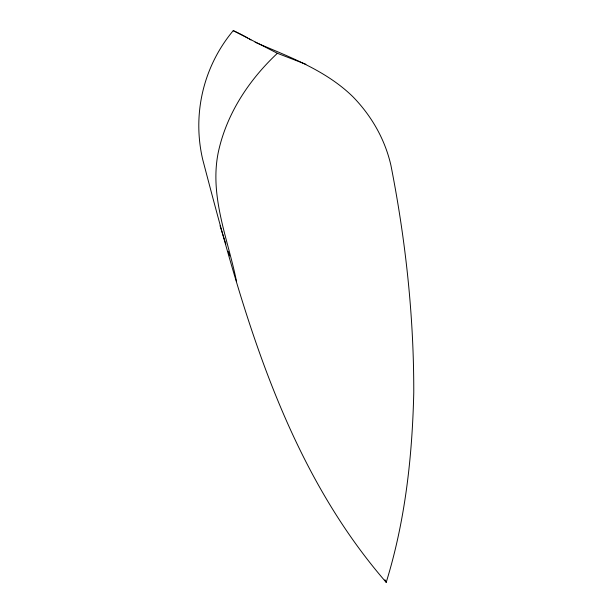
<?xml version="1.0" encoding="UTF-8"?>
<svg xmlns="http://www.w3.org/2000/svg" width="613" height="613" viewBox="0 0 613 613"><rect width="100%" height="100%" fill="white"/><g stroke="black" fill="none" stroke-linecap="round" stroke-linejoin="round"><path stroke-width="0.92" d="M247.683 37.991A148.246 147.771 70.2 0 0 233.239 30.65A148.246 147.771 70.2 0 0 202.719 159.556C241.76 308.186 283.206 463.696 386.205 582.35C405.254 520.889 412.273 456.662 413.767 392.535C413.905 316.239 405.668 240.219 390.933 165.403C385.018 139.373 371.532 115.842 352.942 96.785C325.71 70.12 289.436 57.001 255.123 42.22M305.895 64.296L277.39 53.293C248.748 80.127 226.251 114.256 218.136 153.035C209.477 196.842 228.028 239.208 236.526 281.467M233.239 30.65L277.39 53.293M384.926 579.783L386.205 582.35M220.044 225.806L225.86 244.051M228.182 251.353L229.637 255.912M249.33 38.956A148.246 147.771 70.2 0 1 250.955 39.945"/></g></svg>
